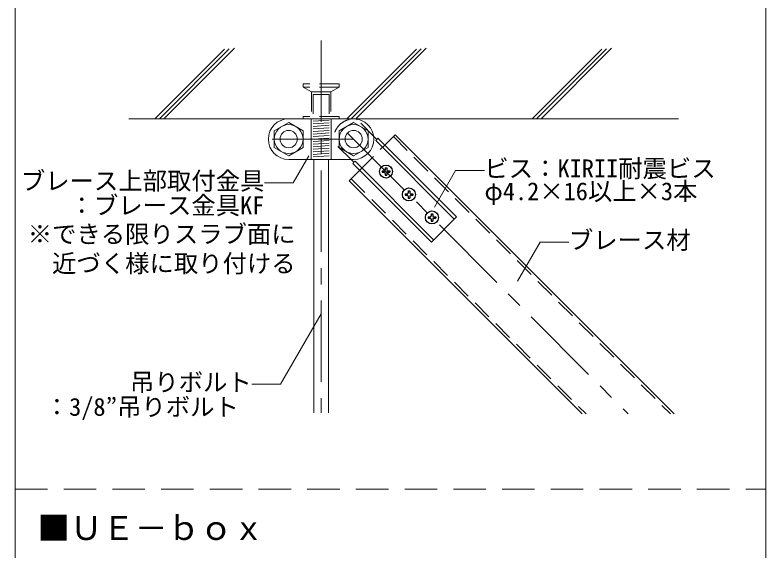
# Model space of a CAD drawing. Units: millimetres on the paper, enlarged 40 times, with parts at other scales. Extents: x -7800 to 7800, y -5387 to 5300.
# Drawn here: x -1930 to -80, y -1094 to 225 of the extents above; entities that cross this region are included whole.
import ezdxf
from ezdxf.enums import TextEntityAlignment as Align

# ---------------------------------------------------------------- set-up
doc = ezdxf.new("R2010")
doc.units = ezdxf.units.MM
doc.header["$LTSCALE"] = 40
for name, pattern in [('CHAIN1', [8, 5, -1, 1, -1]), ('DASHED1', [1.8, 1.2, -0.6]), ('DASHED2', [3, 2, -1])]:
    doc.linetypes.add(name, pattern=pattern)
for name, color, linetype, lineweight in [('3-0_中心線', 4, 'CHAIN1', 9), ('3-1_吊り材', 7, 'Continuous', 18), ('3-4_ブレース材・補強材', 4, 'Continuous', 9), ('3-6_文字', 7, 'Continuous', 18), ('3-9_躯体他', 4, 'DASHED1', 9), ('3-B_補強金具・金具・その他', 3, 'Continuous', 18), ('3-C_ビス・アンカーボルト・強調図形', 2, 'DASHED1', 25), ('F-3_野縁', 3, 'Continuous', 18)]:
    doc.layers.add(name, color=color, linetype=linetype, lineweight=lineweight)
doc.styles.add('ＭＳ ゴシック', font='')
doc.styles.get('ＭＳ ゴシック').set_extended_font_data('MS Gothic')

msp = doc.modelspace()

# ---------------------------------------------------------------- linework, layer by layer
at = {"layer": '3-0_中心線'}
for p, q in [((-1175.84, 162.27), (-1175.84, -754.02)), ((-1110.79, -65.29), (-419.3, -756.78)), ((-1296.56, -80.24), (-1057.89, -80.24))]:
    msp.add_line(p, q, dxfattribs=at)
at = {"layer": '3-1_吊り材'}
for p, q in [((-1193.84, -130.24), (-1193.84, -754.02)), ((-1157.84, -130.24), (-1157.84, -754.02))]:
    msp.add_line(p, q, dxfattribs=at)
at = {"layer": '3-4_ブレース材・補強材'}
for p, q in [((-1019.02, -94.83), (-993.56, -69.38)), ((-993.56, -69.38), (-306.16, -756.78)), ((-1106.63, -182.58), (-1081.18, -157.13)), ((-1106.63, -182.58), (-532.43, -756.78))]:
    msp.add_line(p, q, dxfattribs=at)
at = {"layer": '3-4_ブレース材・補強材', "linetype": 'DASHED1'}
for p, q in [((-998.02, -73.97), (-315.21, -756.78)), ((-1081.18, -157.13), (-1018.95, -94.9)), ((-1102.11, -178.06), (-523.38, -756.78))]:
    msp.add_line(p, q, dxfattribs=at)
at = {"layer": '3-6_文字'}
for p, q in [((-1206.02, -121.3), (-1244.66, -188.21)), ((-896.8, -248.05), (-844.58, -157.6)), ((-773.66, -157.6), (-844.58, -157.6)), ((-1244.66, -188.21), (-1315.58, -188.21)), ((-691.86, -429.88), (-636.42, -333.87)), ((-565.5, -333.87), (-636.42, -333.87)), ((-1175.84, -510.51), (-1275.84, -683.71)), ((-1275.84, -683.71), (-1346.76, -683.71))]:
    msp.add_line(p, q, dxfattribs=at)
at = {"layer": '3-9_躯体他', "linetype": 'Continuous'}
for p, q in [((-1414.04, 141.49), (-1585.77, -30.24)), ((-1402.41, 141.8), (-1574.46, -30.24)), ((-1389.69, 143.21), (-1563.14, -30.24)), ((-941.19, 141.49), (-1112.92, -30.24)), ((-929.56, 141.8), (-1101.6, -30.24)), ((-916.84, 143.21), (-1090.29, -30.24)), ((-484.53, 141.49), (-656.26, -30.24)), ((-472.9, 141.8), (-644.95, -30.24)), ((-460.19, 143.21), (-633.64, -30.24)), ((-295.91, -30.24), (-1649.29, -30.24)), ((-1255.84, -30.24), (-1095.84, -30.24)), ((-1089.05, -30.46), (-1086.77, -32.74))]:
    msp.add_line(p, q, dxfattribs=at)
at = {"layer": '3-9_躯体他'}
for p, q in [((-1219.84, 55.76), (-1219.84, 47.76)), ((-1219.84, 55.76), (-1219.84, 47.76)), ((-1131.84, 55.76), (-1219.84, 55.76)), ((-1131.84, 55.76), (-1131.84, 47.76)), ((-1131.84, 47.76), (-1219.84, 47.76)), ((-1219.84, 47.76), (-1199.84, 35.76)), ((-1131.84, 47.76), (-1151.84, 35.76)), ((-1151.84, 35.76), (-1199.84, 35.76)), ((-1199.84, 35.76), (-1199.84, -24.24)), ((-1195.84, 29.76), (-1193.84, 29.76)), ((-1195.84, 29.76), (-1195.84, -30.24)), ((-1155.84, 29.76), (-1193.84, 29.76)), ((-1155.84, 29.76), (-1155.84, -30.24)), ((-1151.84, 35.76), (-1151.84, -24.24)), ((-1131.84, -24.24), (-1219.84, -24.24)), ((-1219.84, -24.24), (-1219.84, -30.24)), ((-1131.84, -30.24), (-1219.84, -30.24)), ((-1131.84, -24.24), (-1131.84, -30.24))]:
    msp.add_line(p, q, dxfattribs=at)
at = {"layer": '3-9_躯体他', "linetype": 'Continuous'}
msp.add_arc((-1093.84, -82.24), 52, 84.71514, 105.94237, dxfattribs=at)
at = {"layer": '3-B_補強金具・金具・その他'}
for p, q in [((-1094.22, -30.24), (-1255.84, -30.24)), ((-1147.84, -30.24), (-1203.84, -30.24)), ((-1147.84, -30.24), (-1203.84, -30.24)), ((-1200.56, -30.24), (-1200.56, -130.24)), ((-1195.84, -36.49), (-1155.84, -33.84)), ((-1151.11, -30.24), (-1151.11, -130.24)), ((-1255.84, -39.14), (-1291.44, -59.69)), ((-1255.84, -39.14), (-1220.24, -59.69)), ((-1195.84, -42.74), (-1155.84, -40.09)), ((-1195.84, -48.99), (-1155.84, -46.34)), ((-1195.84, -55.24), (-1155.84, -52.59)), ((-1095.84, -39.14), (-1131.44, -59.69)), ((-1095.84, -39.14), (-1060.24, -59.69)), ((-1291.44, -59.69), (-1291.44, -100.8)), ((-1220.24, -59.69), (-1220.24, -100.8)), ((-1195.84, -61.49), (-1155.84, -58.84)), ((-1195.84, -67.74), (-1155.84, -65.09)), ((-1195.84, -73.99), (-1155.84, -71.34)), ((-1131.44, -59.69), (-1131.44, -100.8)), ((-1060.24, -59.69), (-1060.24, -100.8)), ((-1195.84, -80.24), (-1155.84, -77.59)), ((-1195.84, -86.49), (-1155.84, -83.84)), ((-1195.84, -92.74), (-1155.84, -90.09)), ((-1044.34, -75.17), (-1038.68, -80.83)), ((-1038.68, -80.83), (-1041.51, -83.66)), ((-1041.51, -83.66), (-847.76, -277.4)), ((-1035.86, -78), (-1038.68, -80.83)), ((-1035.86, -78), (-1019.02, -94.83)), ((-1255.84, -121.35), (-1291.44, -100.8)), ((-1255.84, -121.35), (-1220.24, -100.8)), ((-1195.84, -98.99), (-1155.84, -96.34)), ((-1195.84, -105.24), (-1155.84, -102.59)), ((-1195.84, -111.49), (-1155.84, -108.84)), ((-1095.84, -121.35), (-1131.44, -100.8)), ((-1095.84, -121.35), (-1060.24, -100.8)), ((-1195.84, -117.74), (-1155.84, -115.09)), ((-1195.84, -123.99), (-1155.84, -121.34)), ((-1255.84, -130.24), (-1095.84, -130.24)), ((-1100.41, -132.24), (-1095.25, -137.4)), ((-1098.08, -140.22), (-1095.25, -137.4)), ((-1098.08, -140.22), (-1081.25, -157.06)), ((-1095.25, -137.4), (-1092.42, -134.57)), ((-1092.42, -134.57), (-898.68, -328.32)), ((-1081.25, -157.06), (-904.33, -333.97))]:
    msp.add_line(p, q, dxfattribs=at)
at = {"layer": '3-B_補強金具・金具・その他', "linetype": 'DASHED1'}
for p, q in [((-1044.34, -75.17), (-1086.77, -32.74)), ((-1100.41, -132.24), (-1145.62, -87.03))]:
    msp.add_line(p, q, dxfattribs=at)
at = {"layer": '3-B_補強金具・金具・その他'}
msp.add_lwpolyline([(-1019.02, -94.83), (-842.11, -271.75), (-904.33, -333.97)], dxfattribs=at)
for centre, radius in [((-1255.84, -80.24), 35.6), ((-1095.84, -80.24), 35.6), ((-1255.84, -80.24), 21.2), ((-1095.84, -80.24), 21.2)]:
    msp.add_circle(centre, radius, dxfattribs=at)
for centre, start, end in [((-1255.84, -80.24), 90, 270), ((-1095.84, -80.24), 270, 90)]:
    msp.add_arc(centre, 50, start, end, dxfattribs=at)
at = {"layer": '3-B_補強金具・金具・その他', "linetype": 'DASHED1'}
msp.add_arc((-1093.84, -82.24), 52, 105.94237, 185.28486, dxfattribs=at)
at = {"layer": '3-C_ビス・アンカーボルト・強調図形', "linetype": 'Continuous'}
for p, q in [((-1025.26, -158.02), (-1025.26, -162.02)), ((-1025.26, -158.02), (-1020.06, -158.02)), ((-1025.26, -162.02), (-1020.06, -162.02)), ((-1018.06, -150.82), (-1018.06, -156.02)), ((-1018.06, -150.82), (-1014.06, -150.82)), ((-1014.06, -150.82), (-1014.06, -156.02)), ((-1014.06, -164.02), (-1014.06, -169.22)), ((-1012.06, -158.02), (-1006.86, -158.02)), ((-1012.06, -162.02), (-1006.86, -162.02)), ((-1006.86, -158.02), (-1006.86, -162.02)), ((-968.69, -214.59), (-968.69, -218.59)), ((-968.69, -214.59), (-963.49, -214.59)), ((-968.69, -218.59), (-963.49, -218.59)), ((-961.49, -207.39), (-961.49, -212.59)), ((-961.49, -207.39), (-957.49, -207.39)), ((-961.49, -220.59), (-961.49, -225.79)), ((-957.49, -207.39), (-957.49, -212.59)), ((-957.49, -220.59), (-957.49, -225.79)), ((-955.49, -214.59), (-950.29, -214.59)), ((-955.49, -218.59), (-950.29, -218.59)), ((-950.29, -214.59), (-950.29, -218.59)), ((-961.49, -225.79), (-957.49, -225.79)), ((-912.12, -271.16), (-912.12, -275.16)), ((-912.12, -271.16), (-906.92, -271.16)), ((-912.12, -275.16), (-906.92, -275.16)), ((-904.92, -263.96), (-904.92, -269.16)), ((-904.92, -263.96), (-900.92, -263.96)), ((-904.92, -277.16), (-904.92, -282.36)), ((-900.92, -263.96), (-900.92, -269.16)), ((-900.92, -277.16), (-900.92, -282.36)), ((-898.92, -271.16), (-893.72, -271.16)), ((-898.92, -275.16), (-893.72, -275.16)), ((-893.72, -271.16), (-893.72, -275.16)), ((-904.92, -282.36), (-900.92, -282.36))]:
    msp.add_line(p, q, dxfattribs=at)
msp.add_lwpolyline([(-1018.06, -164.02), (-1018.06, -169.22), (-1014.06, -169.22)], dxfattribs=at)
for centre in [(-1016.06, -160.02), (-959.49, -216.59), (-902.92, -273.16)]:
    msp.add_circle(centre, 16, dxfattribs=at)
for centre, start, end in [((-1020.06, -156.02), 269.99998, 0), ((-1020.06, -164.02), 0, 89.99998), ((-1012.06, -156.02), 180, 270), ((-1012.06, -164.02), 90, 180), ((-963.49, -212.59), 269.99998, 0), ((-963.49, -220.59), 0, 89.99998), ((-955.49, -212.59), 180, 270), ((-955.49, -220.59), 90, 180), ((-906.92, -269.16), 269.99998, 0), ((-906.92, -277.16), 0, 89.99998), ((-898.92, -269.16), 180, 270), ((-898.92, -277.16), 90, 180)]:
    msp.add_arc(centre, 2, start, end, dxfattribs=at)
at = {"layer": 'F-3_野縁'}
msp.add_line((-1930, 1820), (-1930, -2423.02), dxfattribs=at)
at = {"layer": 'F-3_野縁', "linetype": 'DASHED2'}
msp.add_line((-1930, -942.22), (-80, -942.22), dxfattribs=at)
at = {"layer": 'F-3_野縁'}
msp.add_lwpolyline([(-1930, 1820), (-80, 1820), (-80, -2423.02), (-1930, -2423.02)], dxfattribs=at)

# ---------------------------------------------------------------- texts
at = {"layer": '3-6_文字', "style": 'ＭＳ ゴシック'}
for s, p in [('ビス：KIRII耐震ビス', (-773.66, -187.6)), ('ブレース上部取付金具', (-1915.58, -218.21)), ('φ4.2×16以上×3本', (-773.66, -243.83)), ('：ブレース金具KF', (-1795.58, -278.58)), ('※できる限りスラブ面に', (-1898.68, -349.18)), ('ブレース材', (-565.5, -363.87)), ('\u3000近づく様に取り付ける', (-1898.68, -421.45)), ('吊りボルト', (-1646.76, -713.71)), ('：3/8”吊りボルト', (-1856.76, -774.44))]:
    msp.add_text(s, height=43.99, dxfattribs=at).set_placement(p, align=Align.BOTTOM_LEFT)
at = {"layer": '3-6_文字', "color": 3, "style": 'ＭＳ ゴシック'}
msp.add_text('■ＵＥ－ｂｏｘ', height=58.65, dxfattribs=at).set_placement((-1874.69, -1084.43), align=Align.BOTTOM_LEFT)

doc.saveas('drawing.dxf')
